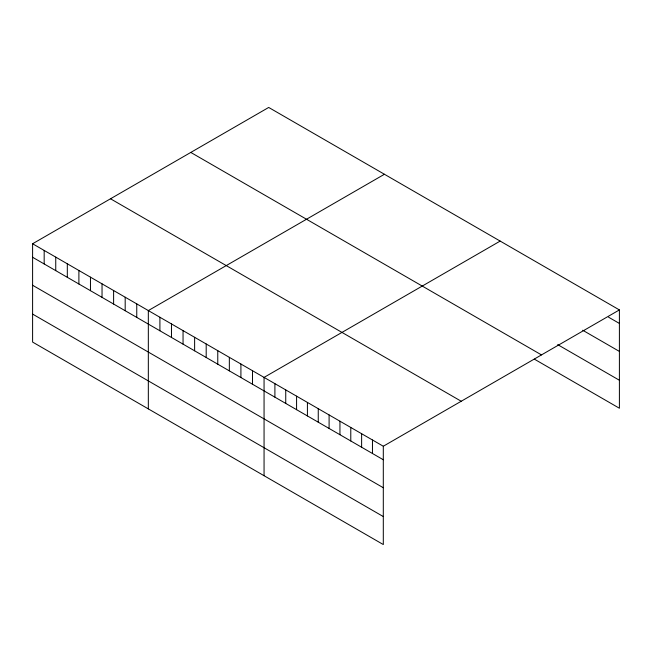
<?xml version="1.0" encoding="UTF-8"?>
<svg xmlns="http://www.w3.org/2000/svg" width="652" height="652" viewBox="0 0 652 652"><rect width="100%" height="100%" fill="white"/><g stroke="black" fill="none" stroke-linecap="round" stroke-linejoin="round"><path stroke-width="0.98" d="M32.6 243.758L383.303 446.237L383.303 544.55L32.6 342.08L32.6 243.758L268.697 107.45L619.4 309.92L619.4 408.242L534.347 359.138M384.427 174.263L148.33 310.572L148.33 408.894M500.166 241.085L264.06 377.394L264.06 475.707M383.303 446.237L619.4 309.92M608.561 317.182L619.4 323.441M582.709 330.238L619.4 351.42M557.696 344.631L619.4 380.255M190.783 152.429L541.486 354.908M110.514 198.778L461.217 401.249M32.6 257.271L383.303 459.75M32.6 285.258L383.303 487.737M32.6 314.093L383.303 516.563M372.463 439.978L372.463 453.49M361.624 433.719L361.624 447.231M350.784 427.459L350.784 440.972M339.945 421.2L339.945 434.713M329.097 414.941L329.097 428.454M318.257 408.682L318.257 422.194M307.418 402.423L307.418 415.943M296.578 396.171L296.578 409.684M285.739 389.912L285.739 403.425M274.899 383.653L274.899 397.166M252.487 370.711L252.487 384.224M240.914 364.028L240.914 377.541M229.341 357.345L229.341 370.866M217.768 350.67L217.768 364.183M206.195 343.987L206.195 357.5M194.622 337.304L194.622 350.817M183.049 330.621L183.049 344.134M171.476 323.938L171.476 337.451M159.903 317.255L159.903 330.776M136.757 303.897L136.757 317.41M125.184 297.214L125.184 310.727M113.611 290.531L113.611 304.044M102.038 283.848L102.038 297.361M90.465 277.165L90.465 290.678M78.892 270.482L78.892 284.003M67.319 263.807L67.319 277.32M55.746 257.124L55.746 270.637M44.173 250.441L44.173 263.954"/></g></svg>
